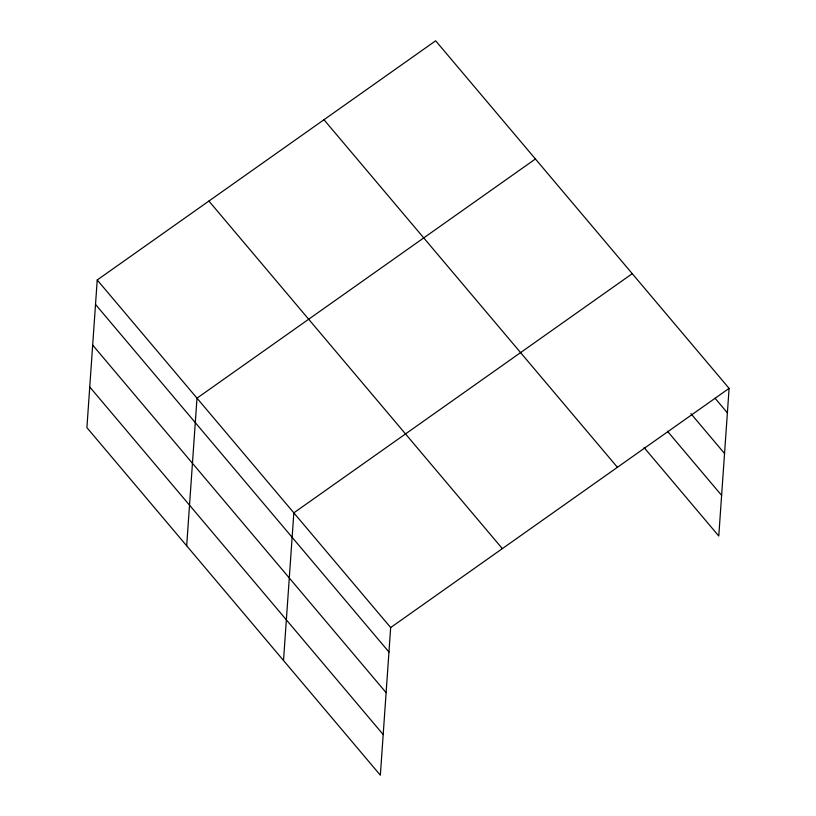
<?xml version="1.0" encoding="UTF-8"?>
<svg xmlns="http://www.w3.org/2000/svg" width="816" height="816" viewBox="0 0 816 816"><rect width="100%" height="100%" fill="white"/><g stroke="black" fill="none" stroke-linecap="round" stroke-linejoin="round"><path stroke-width="1.22" d="M97.226 279.98L86.904 427.625L380.348 775.2L390.67 627.555L97.226 279.98L435.652 40.8L729.096 388.375L718.774 536.02L644.089 447.566M186.68 545.802L197.003 398.157L535.418 158.977M283.509 660.501L293.842 512.856L632.257 273.676M390.67 627.555L729.096 388.375M715.071 398.259L727.382 412.845M690.897 413.641L724.537 453.492M667.447 431.215L721.609 495.373M323.972 119.728L617.416 467.303M208.906 201.052L502.35 548.627M95.523 304.45L388.967 652.025M92.677 345.097L386.121 692.672M89.75 386.978L383.194 734.553"/></g></svg>
